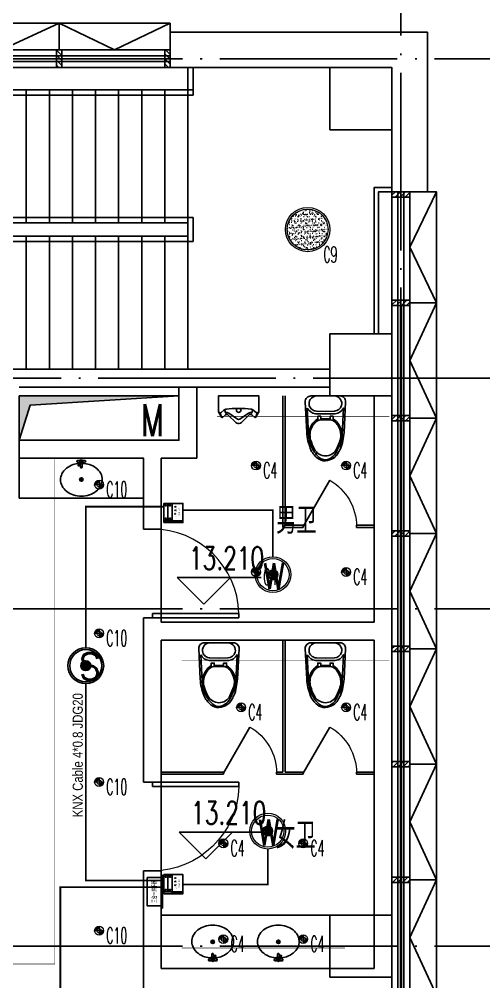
# Model space of a CAD drawing. Extents: x -621157 to 1764546, y -106808 to 741893.
# Drawn here: x 433124 to 438358, y 229600 to 240444 of the extents above; entities that cross this region are included whole.
import ezdxf
from ezdxf.enums import TextEntityAlignment as Align

# ---------------------------------------------------------------- set-up
doc = ezdxf.new("R2010")
doc.units = 0
doc.header["$LTSCALE"] = 1000
doc.header["$MEASUREMENT"] = 0
doc.linetypes.add('XREF-A-101-平面图_t3$0$__DASH', pattern=[0.35, 0.25, -0.1])
doc.linetypes.add('XREF-A-101-平面图_t3$0$DOTE', pattern=[2.42, 2, -0.2, 0.02, -0.2])
for name, color, linetype in [('0-底图', 7, 'Continuous'), ('abb-light', 7, 'Continuous'), ('KNX line', 3, 'Continuous'), ('L_ELEM', 40, 'Continuous'), ('push-button(abb)', 1, 'Continuous'), ('WIRE-照明', 4, 'Continuous'), ('XREF-A-101-平面图_t3$0$A-COLUMN', 8, 'Continuous'), ('XREF-A-101-平面图_t3$0$A-CURTWALL', 8, 'Continuous'), ('XREF-A-101-平面图_t3$0$A-DIM_ELEV', 8, 'Continuous'), ('XREF-A-101-平面图_t3$0$A-DOTE', 8, 'Continuous'), ('XREF-A-101-平面图_t3$0$A-PUB_HATCH', 8, 'Continuous'), ('XREF-A-101-平面图_t3$0$A-RAIL', 8, 'Continuous'), ('XREF-A-101-平面图_t3$0$A-ROOM-CH', 8, 'Continuous'), ('XREF-A-101-平面图_t3$0$A-WALL', 8, 'Continuous'), ('XREF-A-101-平面图_t3$0$A-WALL-FILL', 8, 'Continuous'), ('XREF-A-101-平面图_t3$0$A-WINDOW', 8, 'Continuous'), ('XREF-A-101-平面图_t3$0$A-开启符号', 8, 'Continuous'), ('XREF-A-101-平面图_t3$0$A-背衬铝板', 8, 'Continuous'), ('XREF-A-101-平面图_t3$0$DIM_SYMB', 8, 'Continuous'), ('XREF-A-101-平面图_t3$0$HANDRAIL', 8, 'Continuous'), ('XREF-A-101-平面图_t3$0$I-LVTRY', 8, 'Continuous'), ('XREF-A-101-平面图_t3$0$I-LVTRY-H', 8, 'Continuous'), ('XREF-A-101-平面图_t3$0$LVTRY', 8, 'Continuous'), ('XREF-A-101-平面图_t3$0$M-HOLE', 8, 'Continuous'), ('XREF-A-101-平面图_t3$0$PUB_TEXT', 8, 'Continuous'), ('XREF-A-101-平面图_t3$0$STAIR', 8, 'Continuous'), ('XREF-A-101-平面图_t3$0$WALL', 8, 'Continuous'), ('XREF-A-101-平面图_t3$0$wipess', 8, 'Continuous'), ('控制系统', 6, 'Continuous')]:
    doc.layers.add(name, color=color, linetype=linetype)
doc.layers.add('KNX微波占空', color=4, linetype='Continuous', lineweight=0)
doc.layers.add('LIGHT-INF', color=6, linetype='Continuous', lineweight=0)
doc.styles.add('_TEL_DIM', font='SIMPLEX', dxfattribs={"width": 0.8, "height": 3.5, "bigfont": 'HZTXT'})
doc.styles.add('arch_dim', font='arial.ttf', dxfattribs={"width": 0.8})
doc.styles.add('INF DIM', font='SIMPLEX.SHX', dxfattribs={"width": 0.7, "bigfont": 'hztxt.shx'})
doc.styles.add('SC-25', font='simfang.ttf', dxfattribs={"height": 90})
doc.styles.get("Standard").update_dxf_attribs({"font": 'romans.shx', "bigfont": 'HZDXC.SHX'})
doc.styles.add('XREF-A-101-平面图_t3$0$-HZDXCROMANS', font='ROMANS.shx', dxfattribs={"bigfont": 'HZDXC.shx'})
doc.styles.add('XREF-A-101-平面图_t3$0$_TCH_DIM', font='SIMPLEX', dxfattribs={"bigfont": 'GBCBIG'})
doc.styles.add('XREF-A-101-平面图_t3$0$A-101-0-A-106-0(平面图）最终版参照底图_t3$0$XZC', font='simsun.ttc', dxfattribs={"width": 0.8})
doc.styles.add('XREF-A-101-平面图_t3$0$A-STANDARD', font='SIMPLEX', dxfattribs={"bigfont": 'GBCBIG'})
doc.styles.add('XREF-A-101-平面图_t3$0$hzdxcROMANS', font='ROMANS', dxfattribs={"width": 0.8, "bigfont": 'HZDXC'})
doc.linetypes.add('LED', pattern='A,6,-3.5,["LED",Standard,S=2.54,R=0,X=-2.54,Y=-1.27],-4.8', length=14.3)

# ---------------------------------------------------------------- blocks, each defined once
blk = doc.blocks.new('XREF-A-101-平面图_t3$0$G$C869EB286')
at = {"layer": 'XREF-A-101-平面图_t3$0$A-WINDOW'}
h = blk.add_hatch(dxfattribs=at)
h.set_pattern_fill('ANSI31', color=256, scale=25)
h.set_pattern_definition([(45, (-143.957, -89940), (-28.0633, 28.0633), [])])
h.paths.add_polyline_path([(0, 60), (200, 60), (200, 0), (0, 0)])
blk.add_lwpolyline([(0, 60), (200, 60), (200, 0), (0, 0)], close=True, dxfattribs=at)
blk = doc.blocks.new('XREF-A-101-平面图_t3$0$柱网3F')
at = {"layer": 'XREF-A-101-平面图_t3$0$A-COLUMN'}
for points in [[(65700, -800), (66400, -800), (66400, -100), (65700, -100)], [(65700, -3800), (66400, -3800), (66400, -3100), (65700, -3100)], [(65700, -10350), (66400, -10350), (66400, -9650), (65700, -9650)]]:
    blk.add_lwpolyline(points, close=True, dxfattribs=at)
blk = doc.blocks.new('XREF-A-101-平面图_t3$0$G$C93B45DA9')
at = {"layer": 'XREF-A-101-平面图_t3$0$DIM_SYMB'}
for points in [[(-6430, -1100, 0, 0, 0), (-5560, -1100, 80, 0, 0), (-5260, -1100, 0, 0, 0)], [(-5650, -2750, 0, 0, 0), (-1250, -2750, 0, 0, 0), (-1250, -1100, 0, 0, 0), (-4700, -1100, 80, 0, 0), (-5000, -1100, 0, 0, 0)]]:
    blk.add_lwpolyline(points, format="xyseb", dxfattribs=at)
at = {"layer": 'XREF-A-101-平面图_t3$0$HANDRAIL'}
for p, q in [((-2340, -350), (-6360, -350)), ((-6360, -410), (-6360, -350)), ((-2340, -410), (-6360, -410)), ((-2340, -410), (-2340, -350))]:
    blk.add_line(p, q, dxfattribs=at)
for points in [[(-6360, -100), (-6300, -100), (-6300, -350), (-6360, -350)], [(-2400, -100), (-2340, -100), (-2340, -350), (-2400, -350)]]:
    blk.add_lwpolyline(points, close=True, dxfattribs=at)
at = {"layer": 'XREF-A-101-平面图_t3$0$STAIR'}
for p, q in [((-6300, -350), (-5621, -350)), ((-6300, -350), (-6300, -1850)), ((-6040, -350), (-6040, -1850)), ((-5780, -350), (-5780, -1850)), ((-5621, -350), (-5225, -1036)), ((-5505, -350), (-2400, -350)), ((-5505, -350), (-5125, -1009)), ((-5260, -350), (-5260, -775)), ((-5000, -350), (-5000, -1225)), ((-4740, -350), (-4740, -1675)), ((-4480, -350), (-4480, -1850)), ((-4220, -350), (-4220, -1850)), ((-3960, -350), (-3960, -1850)), ((-3700, -350), (-3700, -1850)), ((-3440, -350), (-3440, -1850)), ((-3180, -350), (-3180, -1850)), ((-2920, -350), (-2920, -1850)), ((-2660, -350), (-2660, -1850)), ((-2400, -350), (-2400, -1850)), ((-5520, -525), (-5520, -1850)), ((-5260, -975), (-5260, -1850)), ((-5225, -1036), (-5053, -989)), ((-5053, -989), (-5225, -1195)), ((-5225, -1195), (-5045, -1147)), ((-5145, -1174), (-4755, -1850)), ((-5045, -1147), (-4639, -1850)), ((-5000, -1425), (-5000, -1850)), ((-6360, -2060), (-6360, -1790)), ((-6360, -1790), (-2340, -1790)), ((-2340, -1790), (-2340, -2060)), ((-6300, -1850), (-6300, -2000)), ((-6300, -1850), (-4755, -1850)), ((-6300, -2000), (-6300, -1850)), ((-6300, -1850), (-2400, -1850)), ((-4639, -1850), (-2400, -1850)), ((-2400, -1850), (-2400, -2000)), ((-2340, -2060), (-6360, -2060)), ((-2400, -2000), (-6300, -2000)), ((-2400, -2000), (-5520, -2000)), ((-5520, -3500), (-5520, -2000)), ((-5260, -3500), (-5260, -2000)), ((-5000, -3500), (-5000, -2000)), ((-4740, -3500), (-4740, -2000)), ((-4480, -3500), (-4480, -2000)), ((-4220, -3500), (-4220, -2000)), ((-3960, -3500), (-3960, -2000)), ((-3700, -3500), (-3700, -2000)), ((-3440, -3500), (-3440, -2000)), ((-3180, -3500), (-3180, -2000)), ((-2920, -3500), (-2920, -2000)), ((-2660, -3500), (-2660, -2000)), ((-2400, -3500), (-2400, -2000)), ((-2400, -3500), (-5520, -3500))]:
    blk.add_line(p, q, dxfattribs=at)
blk.add_lwpolyline([(-6300, -350), (-6300, -100)], dxfattribs=at)
at = {"layer": 'XREF-A-101-平面图_t3$0$WALL'}
for p in [(-2600, -100), (-2400, -100)]:
    blk.add_line(p, (-2400, -100), dxfattribs=at)
at = {"layer": 'XREF-A-101-平面图_t3$0$PUB_TEXT', "style": 'XREF-A-101-平面图_t3$0$_TCH_DIM'}
blk.add_text('下', height=338, dxfattribs=at).set_placement((-5945, -2925))
blk = doc.blocks.new('XREF-A-101-平面图_t3$0$ROOM')
at = {"layer": 'XREF-A-101-平面图_t3$0$A-ROOM-CH', "style": 'XREF-A-101-平面图_t3$0$-HZDXCROMANS', "width": 0.6}
for tag, p in [('中文房间名称', (0, -1000)), ('英文房间名称', (0, -1500))]:
    blk.add_attdef(tag, text='', height=300, dxfattribs=at).set_placement(p, align=Align.CENTER)
blk = doc.blocks.new('XREF-A-101-平面图_t3$0$轴网(3)')
at = {"layer": 'XREF-A-101-平面图_t3$0$A-DOTE', "linetype": 'XREF-A-101-平面图_t3$0$DOTE'}
for p, q in [((66500, -3300), (66500, 43300)), ((-3300, 40000), (69800, 40000)), ((55830.8, 36400), (69800, 36400)), ((-3300, 33800), (69800, 33800)), ((-3300, 30000), (69800, 30000))]:
    blk.add_line(p, q, dxfattribs=at)
blk = doc.blocks.new('XREF-A-101-平面图_t3$0$$lvtry$00000194')
at = {"color": 0}
for p, q in [((-17, -27), (-17, -17)), ((17, -27), (17, -17))]:
    blk.add_line(p, q, dxfattribs=at)
blk.add_lwpolyline([(14, -39, -0.067374), (92, -53, -0.088152), (166, -93, -0.105269), (218, -155, -0.121685), (235, -224, -0.121685), (218, -292, -0.105269), (166, -355, -0.088152), (92, -394, -0.078966), (0, -409, -0.078966), (-92, -394, -0.088152), (-166, -355, -0.105269), (-218, -292, -0.121685), (-235, -224, -0.121685), (-218, -155, -0.105269), (-166, -93, -0.088152), (-92, -53, -0.059935), (-23, -40, -0.059935)], format="xyb", dxfattribs=at)
for centre, radius in [((0, -27), 16.7), ((0, -221), 20), ((0, -221), 15)]:
    blk.add_circle(centre, radius, dxfattribs=at)
for centre, radius, start, end in [((0, -17), 16.7, 0, 180), ((-40, -17), 10.1, 106.6096, 258.1648), ((-64, 250), 259, 274.7069, 282.3732), ((-75, -197), 173, 71.36, 79.1873), ((-29, -63), 6.77, 155.344, 308.3224), ((-171, 35), 166, 324.8411, 338.1337), ((-171, 35), 170, 324.8411, 331.3523), ((-29, -63), 3.37, 155.344, 308.3224), ((100, -178), 170, 132.3141, 138.8253), ((100, -178), 166, 125.5327, 138.8253), ((-12, -42), 10.6, 201.8924, 261.774), ((-381, -99), 372, 2.3982, 6.7627), ((0, -80), 9.9, 201.7837, 338.2163), ((64, 250), 259, 257.6268, 265.2931), ((381, -99), 372, 170.1008, 177.6018), ((75, -197), 173, 100.8127, 110.4191), ((40, -17), 10.1, 281.8352, 73.3904)]:
    blk.add_arc(centre, radius, start, end, dxfattribs=at)
for p in [(0, -27), (0, -221)]:
    blk.add_point(p, dxfattribs=at)
blk = doc.blocks.new('XREF-A-101-平面图_t3$0$马桶A')
blk.add_wipeout([(227, 298), (227, 304), (226, 310), (225, 316), (223, 322), (221, 328), (219, 333), (215, 338), (212, 343), (207, 347), (203, 351), (198, 355), (193, 358), (187, 361), (181, 363), (175, 364), (169, 365), (163, 365), (-163, 365), (-169, 365), (-175, 364), (-181, 363), (-187, 361), (-193, 358), (-198, 355), (-203, 351), (-207, 347), (-212, 343), (-215, 338), (-219, 333), (-221, 328), (-224, 322), (-225, 316), (-226, 310), (-227, 304), (-227, 298), (-211, -47), (-208, -78), (-203, -108), (-197, -139), (-170, -228), (-164, -243), (-156, -259), (-148, -273), (-137, -287), (-115, -312), (-90, -335), (-82, -342), (-73, -348), (-63, -353), (-53, -357), (-43, -361), (-32, -363), (-22, -365), (-11, -365), (0, -365), (16, -363), (31, -360), (47, -356), (62, -350), (76, -343), (90, -335), (102, -327), (114, -317), (124, -306), (133, -294), (141, -281), (169, -230), (179, -209), (187, -186), (193, -163), (196, -140), (211, -47)]).dxf.layer = 'XREF-A-101-平面图_t3$0$wipess'
at = {"color": 35, "linetype": 'ByBlock'}
blk.add_line((53, 109), (-53, 109), dxfattribs=at)
at = {"color": 0, "linetype": 'Continuous'}
blk.add_lwpolyline([(227, 298, 0.431726), (163, 365), (-163, 365, 0.431435), (-227, 298), (-211, -47, 0.05293), (-197, -139, 0.015625), (-170, -228, 0.092508), (-137, -287, 0.041886), (-90, -335, 0.199313), (0, -365, 0.124065), (90, -335, 0.122705), (141, -281, 0.00916), (169, -230, 0.093585), (196, -140, -0.024039), (211, -47)], format="xyb", close=True, dxfattribs=at)
at = {"color": 35}
for points in [[(-101, 194), (0, 190), (101, 194, 0.31346), (183, 257, 0.214355), (170, 326, 0.233297), (103, 365), (-107, 365, 0.214741), (-170, 326, 0.214469), (-182, 253, 0.149897), (-150, 211, 0.149897), (-101, 194)], [(-204, 229), (-189, -72, 0.039846), (-181, -133, 0.096207), (-126, -263, 0.060028), (-69, -329, 0.204422), (0, -353, 0.133941), (69, -329, 0.129163), (125, -263, -0.000598), (157, -200, 0.056687), (181, -133, 0.051135), (189, -72), (204, 229, -0.272391), (111, 165), (-111, 165, -0.270676), (-204, 229)], [(107, 73, 0.09365), (83, 89, 0.098915), (54, 95), (-55, 95, 0.096282), (-83, 89, 0.096282), (-108, 73, 0.05557), (-140, 34, 0.05557), (-163, -11, 0.092989), (-174, -76, 0.063501), (-167, -129, 0.057856), (-124, -235, 0.268831), (0, -311, 0.294074), (124, -235, 0.034416), (167, -129, 0.087024), (174, -76, 0.134611), (140, 34, 0.061058), (107, 73)]]:
    blk.add_lwpolyline(points, format="xyb", close=True, dxfattribs=at)
at = {"color": 35, "linetype": 'ByBlock'}
for points in [[(-53, 95), (-53, 136), (-87, 136), (-87, 88)], [(53, 95), (53, 136), (86, 136), (86, 88)]]:
    blk.add_lwpolyline(points, dxfattribs=at)
for centre, start, end in [((52, -92), 124.5259, 171.7782), ((-52, -92), 8.2064, 55.4741)]:
    blk.add_arc(centre, 244, start, end, dxfattribs=at)
blk = doc.blocks.new('XREF-A-101-平面图_t3$0$A-VEGA-2-LAY-1-01（B栋办公楼）$0$$TCHSYS$APDOOR2D')
blk.add_line((0.5, 0), (0, 0.866))
at = {"lineweight": 13}
blk.add_arc((0.5, 0), 1, 120, 180, dxfattribs=at)
blk = doc.blocks.new('XREF-A-101-平面图_t3$0$A-101-0-A-106-0(平面图）最终版参照底图_t3$0$A$C852bf139')
at = {"ltscale": 100}
for points in [[(-25, 157), (-345, 157), (-345, 0), (-25, 0)], [(-370, 0), (-370, -13), (0, -13), (0, 0)]]:
    blk.add_lwpolyline(points, close=True, dxfattribs=at)
at = {"style": 'XREF-A-101-平面图_t3$0$A-101-0-A-106-0(平面图）最终版参照底图_t3$0$XZC', "width": 0.6}
blk.add_text('三合一烘手器', height=50, dxfattribs=at).set_placement((-185, 79), align=Align.MIDDLE_CENTER)
blk = doc.blocks.new('XREF-A-101-平面图_t3$0$URN--02')
blk.add_wipeout([(-457, 0), (0, 0), (0, -178), (-36, -240), (-36, -240), (-36, -241), (-37, -241), (-37, -241), (-37, -241), (-37, -241), (-38, -242), (-38, -242), (-39, -242), (-40, -243), (-41, -243), (-41, -243), (-42, -243), (-43, -243), (-44, -242), (-45, -242), (-45, -242), (-46, -241), (-47, -240), (-48, -239), (-52, -236), (-58, -231), (-64, -226), (-70, -221), (-76, -217), (-79, -214), (-83, -211), (-88, -209), (-84, -211), (-90, -209), (-95, -208), (-100, -208), (-104, -210), (-108, -211), (-112, -214), (-116, -219), (-120, -223), (-181, -285), (-198, -303), (-203, -306), (-211, -309), (-218, -311), (-222, -311), (-235, -311), (-244, -310), (-250, -308), (-257, -304), (-262, -300), (-271, -290), (-282, -279), (-294, -267), (-304, -257), (-314, -246), (-330, -230), (-339, -221), (-345, -215), (-352, -210), (-356, -209), (-361, -208), (-368, -209), (-378, -214), (-395, -228), (-412, -241), (-413, -242), (-415, -243), (-417, -243), (-420, -242), (-421, -240), (-457, -178)]).dxf.layer = 'XREF-A-101-平面图_t3$0$wipess'
at = {"color": 0, "linetype": 'Continuous'}
blk.add_lwpolyline([(-222, -311, 0.202919), (-195, -300), (-113, -216, -0.389432), (-79, -214), (-45, -241, 0.462615), (-36, -240), (0, -178), (0, 0), (-457, 0), (-457, -178), (-421, -240, 0.462594), (-412, -241), (-378, -214, -0.372868), (-345, -215), (-262, -300, 0.202811), (-235, -311)], format="xyb", close=True, dxfattribs=at)
at = {"color": 35}
for points in [[(-457, -178), (-439, -192, 0.359145), (-431, -192)], [(-85, -149, 0.063072), (-372, -149)], [(-237, -140, 5.328794), (-220, -140)], [(-67, -157, 0.147155), (-87, -149)], [(0, -178), (-18, -192, -0.359152), (-26, -192), (-67, -157)]]:
    blk.add_lwpolyline(points, format="xyb", dxfattribs=at)
at = {"color": 39}
for points in [[(-435, -194), (-422, -238)], [(-376, -188), (-383, -165)], [(-341, -193), (-243, -262)], [(-116, -193), (-214, -262)], [(-81, -188), (-74, -165)], [(-22, -194), (-35, -238)]]:
    blk.add_lwpolyline(points, dxfattribs=at)
at = {"color": 35}
blk.add_lwpolyline([(-390, -157), (-431, -192)], dxfattribs=at)
at = {"color": 39}
for points in [[(-370, -149, 0.147155), (-390, -157)], [(-372, -149, 0.460813), (-383, -165)], [(-341, -193, 0.216515), (-377, -186)], [(-376, -188, 0.333711), (-364, -197)], [(-80, -186, 0.216515), (-116, -193)], [(-93, -197, 0.33371), (-81, -188)], [(-74, -165, 0.460816), (-85, -149)], [(-243, -262, 0.319648), (-214, -262)]]:
    blk.add_lwpolyline(points, format="xyb", dxfattribs=at)
blk = doc.blocks.new('XREF-A-101-平面图_t3$0$G$C5C507F0A')
at = {"layer": 'XREF-A-101-平面图_t3$0$LVTRY'}
for p, q in [((65070, -3700), (65070, -5182)), ((65095, -3700), (65095, -5157)), ((65070, -5182), (65300, -5182)), ((65095, -5157), (65300, -5157)), ((65900, -5157), (66100, -5157)), ((65900, -5182), (66100, -5182)), ((65070, -6450), (65070, -7938)), ((65095, -6450), (65095, -7938)), ((63700, -7938), (64400, -7938)), ((63700, -7963), (64400, -7963)), ((65000, -7938), (65070, -7938)), ((65000, -7963), (65100, -7963)), ((65095, -7938), (65300, -7938)), ((65100, -7963), (65300, -7963)), ((65900, -7938), (66100, -7938)), ((65900, -7963), (66100, -7963))]:
    blk.add_line(p, q, dxfattribs=at)
for points in [[(62100, -4400), (63500, -4400), (63500, -4850), (62100, -4850)], [(65600, -10150), (63700, -10150), (63700, -9550), (65600, -9550)]]:
    blk.add_lwpolyline(points, close=True, dxfattribs=at)
for points in [[(65300, -5157), (65300, -5182)], [(65900, -5157), (65900, -5182)], [(64400, -7938), (64400, -7963)], [(65000, -7938), (65000, -7963)], [(65300, -7938), (65300, -7963)], [(65900, -7938), (65900, -7963)]]:
    blk.add_lwpolyline(points, dxfattribs=at)
at = {"layer": 'XREF-A-101-平面图_t3$0$I-LVTRY', "rotation": 89.99999999999999}
blk.add_blockref('XREF-A-101-平面图_t3$0$A-101-0-A-106-0(平面图）最终版参照底图_t3$0$A$C852bf139', (63700, -9100), dxfattribs=at)
at = {"layer": 'XREF-A-101-平面图_t3$0$I-LVTRY-H'}
blk.add_blockref('XREF-A-101-平面图_t3$0$URN--02', (64801, -3700), dxfattribs=at)
at = {"layer": 'XREF-A-101-平面图_t3$0$LVTRY'}
for p in [(65550, -4065), (64350, -6845), (65550, -6845)]:
    blk.add_blockref('XREF-A-101-平面图_t3$0$马桶A', p, dxfattribs=at)
for p, rotation in [((62799, -4420), 0.3060095053980139), ((64281, -10071), 180.3060095053978), ((65021, -10071), 180.3060095053978)]:
    blk.add_blockref('XREF-A-101-平面图_t3$0$$lvtry$00000194', p, dxfattribs=dict(at, rotation=rotation))
at = {"layer": 'XREF-A-101-平面图_t3$0$LVTRY', "xscale": -600, "yscale": 600, "zscale": 25}
for p in [(65600, -5170), (64700, -7950), (65600, -7950)]:
    blk.add_blockref('XREF-A-101-平面图_t3$0$A-VEGA-2-LAY-1-01（B栋办公楼）$0$$TCHSYS$APDOOR2D', p, dxfattribs=at)
blk = doc.blocks.new('XREF-A-101-平面图_t3$0$DOOR2DLIB$SYSLIB$00000107')
at = {"color": 0}
for p, q in [((0.45, 0.975), (0.5, 0.975)), ((0.45, 0), (0.45, 0.975)), ((0.5, 0), (0.5, 0.975)), ((0.5, 0), (0.45, 0))]:
    blk.add_line(p, q, dxfattribs=at)
at = {"color": 0, "lineweight": 13}
blk.add_arc((0.475, 0), 0.975, 91.4693, 180, dxfattribs=at)
blk = doc.blocks.new('XREF-A-101-平面图_t3')
at = {"layer": 'XREF-A-101-平面图_t3$0$A-CURTWALL'}
for p, q in [((263900, 240100), (248400, 240100)), ((263900, 240033), (248400, 240033)), ((263900, 239967), (248400, 239967)), ((263900, 239900), (248400, 239900)), ((266400, 228200), (266400, 238500)), ((266467, 228200), (266467, 238500)), ((266533, 228200), (266533, 238500)), ((266600, 228200), (266600, 238500))]:
    blk.add_line(p, q, dxfattribs=at)
at = {"layer": 'XREF-A-101-平面图_t3$0$A-RAIL'}
for points in [[(266400, 238550), (266200, 238550), (266200, 236900)], [(266400, 238500), (266250, 238500), (266250, 236900)]]:
    blk.add_lwpolyline(points, dxfattribs=at)
at = {"layer": 'XREF-A-101-平面图_t3$0$A-WALL'}
for p, q in [((266400, 236200), (266400, 233550)), ((266400, 233550), (266400, 229650)), ((266400, 229650), (266400, 227650))]:
    blk.add_line(p, q, dxfattribs=at)
at = {"layer": 'XREF-A-101-平面图_t3$0$A-WALL-FILL', "color": 171}
for p, q in [((263900, 240300), (266800, 240300)), ((263900, 240300), (263900, 239900)), ((266800, 238500), (266800, 240300)), ((263900, 239900), (266400, 239900)), ((266400, 238500), (266400, 239900)), ((266400, 238500), (266800, 238500))]:
    blk.add_line(p, q, dxfattribs=at)
at = {"layer": 'XREF-A-101-平面图_t3$0$A-开启符号', "linetype": 'Continuous'}
for points in [[(262650, 240400), (262650, 240100), (261350, 240100), (261350, 240400)], [(263900, 240400), (263900, 240100), (262650, 240100), (262650, 240400)], [(266900, 237250), (266600, 237250), (266600, 238500), (266900, 238500)], [(266900, 235950), (266600, 235950), (266600, 237250), (266900, 237250)], [(266900, 234650), (266600, 234650), (266600, 235950), (266900, 235950)], [(266900, 233350), (266600, 233350), (266600, 234650), (266900, 234650)], [(266900, 232050), (266600, 232050), (266600, 233350), (266900, 233350)], [(266900, 230750), (266600, 230750), (266600, 232050), (266900, 232050)], [(266900, 229450), (266600, 229450), (266600, 230750), (266900, 230750)]]:
    blk.add_lwpolyline(points, close=True, dxfattribs=at)
for points in [[(262650, 240400), (262000, 240100), (261350, 240400)], [(263900, 240400), (263275, 240100), (262650, 240400)], [(266900, 237250), (266600, 237875), (266900, 238500)], [(266900, 235950), (266600, 236600), (266900, 237250)], [(266900, 234650), (266600, 235300), (266900, 235950)], [(266900, 233350), (266600, 234000), (266900, 234650)], [(266900, 232050), (266600, 232700), (266900, 233350)], [(266900, 230750), (266600, 231400), (266900, 232050)], [(266900, 229450), (266600, 230100), (266900, 230750)]]:
    blk.add_lwpolyline(points, dxfattribs=at)
at = {"layer": 'XREF-A-101-平面图_t3$0$A-背衬铝板', "color": 6, "linetype": 'XREF-A-101-平面图_t3$0$__DASH', "ltscale": 0.5, "const_width": 30}
blk.add_lwpolyline([(266500, 228260), (266500, 237220)], dxfattribs=at)
blk.add_blockref('XREF-A-101-平面图_t3$0$G$C93B45DA9', (266500, 240000))
at = {"layer": 'XREF-A-101-平面图_t3$0$A-COLUMN'}
blk.add_blockref('XREF-A-101-平面图_t3$0$柱网3F', (200000, 240000), dxfattribs=at)
at = {"layer": 'XREF-A-101-平面图_t3$0$A-DOTE'}
blk.add_blockref('XREF-A-101-平面图_t3$0$轴网(3)', (200000, 200000), dxfattribs=at)
at = {"layer": 'XREF-A-101-平面图_t3$0$A-ROOM-CH'}
ref = blk.add_blockref('XREF-A-101-平面图_t3$0$ROOM', (265323, 235647), dxfattribs=at)
ref.add_attrib('中文房间名称', '男卫', dxfattribs={"height": 300, "style": 'XREF-A-101-平面图_t3$0$-HZDXCROMANS', "width": 0.8}).set_placement((265323, 234647), align=Align.CENTER)
ref = blk.add_blockref('XREF-A-101-平面图_t3$0$ROOM', (265313, 232098), dxfattribs=at)
ref.add_attrib('中文房间名称', '女卫', dxfattribs={"height": 300, "style": 'XREF-A-101-平面图_t3$0$-HZDXCROMANS', "width": 0.8}).set_placement((265313, 231098), align=Align.CENTER)
at = {"layer": 'XREF-A-101-平面图_t3$0$A-WINDOW'}
for p, rotation in [((262620, 240100), 270), ((263840, 240100), 270), ((266600, 238500), 180), ((266600, 237280), 180), ((266600, 235980), 180), ((266600, 234680), 180), ((266600, 233380), 180), ((266600, 232080), 180), ((266600, 230780), 180)]:
    blk.add_blockref('XREF-A-101-平面图_t3$0$G$C869EB286', p, dxfattribs=dict(at, rotation=rotation))
blk.add_blockref('XREF-A-101-平面图_t3$0$G$C5C507F0A', (200100, 239900))
at = {"layer": 'XREF-A-101-平面图_t3$0$A-PUB_HATCH'}
h = blk.add_hatch(color=256, dxfattribs=at)
h.dxf.hatch_style = 1
h.paths.add_polyline_path([(264000, 236200), (262200, 236200), (262200, 235700), (262322, 236096)])
at = {"layer": 'XREF-A-101-平面图_t3$0$A-DIM_ELEV'}
for p, q in [((264279, 233854), (263979, 234154)), ((263979, 234154), (264925, 234154)), ((264279, 233854), (264579, 234154)), ((264303, 230985), (264003, 231285)), ((264003, 231285), (264948, 231285)), ((264303, 230985), (264603, 231285))]:
    blk.add_line(p, q, dxfattribs=at)
at = {"layer": 'XREF-A-101-平面图_t3$0$A-WALL'}
for p, q in [((264000, 236300), (264000, 235700)), ((264200, 236300), (264000, 236300)), ((264200, 236300), (264200, 235500)), ((266200, 236200), (266200, 233650)), ((266400, 236200), (266200, 236200)), ((262200, 235700), (263700, 235700)), ((262200, 235700), (262200, 235500)), ((263700, 235700), (264000, 235700)), ((262200, 235500), (263600, 235500)), ((263600, 235500), (263600, 234700)), ((263800, 235500), (263800, 234700)), ((263800, 235500), (264200, 235500)), ((263600, 233700), (263600, 233550)), ((263800, 233700), (263800, 233650)), ((263800, 233650), (266200, 233650)), ((263600, 233550), (263600, 231850)), ((263800, 233450), (263800, 231850)), ((263800, 233450), (266200, 233450)), ((266200, 233450), (266200, 229750)), ((263600, 230850), (263600, 229650)), ((263800, 230850), (263800, 229750)), ((263800, 229750), (266200, 229750)), ((263600, 229650), (263600, 228950))]:
    blk.add_line(p, q, dxfattribs=at)
for points in [[(263800, 234700), (263600, 234700)], [(263800, 233700), (263600, 233700)], [(263800, 231850), (263600, 231850)], [(263800, 230850), (263600, 230850)]]:
    blk.add_lwpolyline(points, dxfattribs=at)
at = {"layer": 'XREF-A-101-平面图_t3$0$A-WALL-FILL', "color": 171}
for p, q in [((262100, 236500), (265700, 236500)), ((265700, 236500), (265700, 236300)), ((262200, 236300), (265700, 236300))]:
    blk.add_line(p, q, dxfattribs=at)
at = {"layer": 'XREF-A-101-平面图_t3$0$A-WINDOW'}
for p, q in [((263800, 234700), (263800, 233700)), ((263800, 231850), (263800, 230850))]:
    blk.add_line(p, q, dxfattribs=at)
at = {"layer": 'XREF-A-101-平面图_t3$0$M-HOLE'}
blk.add_lwpolyline([(262200, 235700), (264000, 235700), (264000, 236200), (262200, 236200)], close=True, dxfattribs=at)
blk.add_lwpolyline([(264000, 236200), (262200, 236200), (262200, 235700), (262322, 236096), (264000, 236200)], dxfattribs=at)
at = {"layer": 'XREF-A-101-平面图_t3$0$A-WINDOW', "yscale": 1000, "rotation": 270.0000000000008}
for p, xscale, zscale in [((263700, 234200), 1000, 1000), ((263700, 231350), -1000, -1000)]:
    blk.add_blockref('XREF-A-101-平面图_t3$0$DOOR2DLIB$SYSLIB$00000107', p, dxfattribs=dict(at, xscale=xscale, zscale=zscale))
at = {"layer": 'XREF-A-101-平面图_t3$0$A-DIM_ELEV', "color": 7, "style": 'XREF-A-101-平面图_t3$0$A-STANDARD', "width": 0.705882}
for p in [(264112, 234244), (264136, 231375)]:
    blk.add_text('13.210', height=255, dxfattribs=at).set_placement(p)
at = {"layer": 'XREF-A-101-平面图_t3$0$M-HOLE', "style": 'XREF-A-101-平面图_t3$0$hzdxcROMANS', "width": 0.7}
blk.add_text('M', height=360, dxfattribs=at).set_placement((263571, 235746))
blk = doc.blocks.new('A$C8c40f85b')
h = blk.add_hatch()
h.set_pattern_fill('AR-SAND', color=251)
h.set_pattern_definition([(37.5, (-207815.466, -137699.18), (-1.600031, 48.941324), [0, -38.608, 0, -43.18, 0, -41.275]), (7.5, (-207815.466, -137699.18), (44.952328, 71.68251), [0, -20.828, 0, -34.798, 0, -13.335]), (327.5, (-207846.71, -137699.18), (79.099237, 0.1437185), [0, -12.7, 0, -45.72, 0, -59.69]), (317.5, (-207846.71, -137699.18), (76.355645, 22.292932), [0, -6.35, 0, -29.972, 0, -34.29])])
edge = h.paths.add_edge_path()
edge.add_arc((0, 0), 230, 0, 360)
blk.add_circle((0, 0), 250)
at = {"color": 251}
blk.add_circle((0, 0), 230, dxfattribs=at)
at = {"style": 'INF DIM', "width": 0.5}
blk.add_text('C9', height=180, dxfattribs=at).set_placement((177, -371))
blk = doc.blocks.new('A$C6b6344d6')
h = blk.add_hatch(color=8)
h.dxf.hatch_style = 1
h.paths.add_polyline_path([(-50, 0), (-24, 0, -0.414214), (0, 24), (0, 50, 0.414214)])
h.paths.add_polyline_path([(0, -24), (0, -50, 0.414214), (50, 0), (24, 0, -0.414214)])
at = {"color": 8}
for points in [[(50, 0), (-50, 0)], [(0, 50), (0, -50)]]:
    blk.add_lwpolyline(points, dxfattribs=at)
blk.add_circle((0, 0), 50)
blk.add_circle((0, 0), 24.5, dxfattribs=at)
at = {"style": 'INF DIM', "width": 0.5}
blk.add_text('C4', height=180, dxfattribs=at).set_placement((81, -144))
blk = doc.blocks.new('*U24686')
h = blk.add_hatch(color=8)
h.dxf.hatch_style = 1
h.paths.add_polyline_path([(-50, 0), (-24, 0, -0.414214), (0, 24), (0, 50, 0.414214)])
h.paths.add_polyline_path([(0, -24), (0, -50, 0.414214), (50, 0), (24, 0, -0.414214)])
at = {"color": 8}
for points in [[(50, 0), (-50, 0)], [(0, 50), (0, -50)]]:
    blk.add_lwpolyline(points, dxfattribs=at)
blk.add_circle((0, 0), 50)
blk.add_circle((0, 0), 24.5, dxfattribs=at)
at = {"style": 'INF DIM', "width": 0.5}
blk.add_text('C10', height=180, dxfattribs=at).set_placement((81, -144))
blk = doc.blocks.new('G$CB0A4FAF5')
at = {"layer": 'LIGHT-INF', "color": 6, "linetype": 'LED', "ltscale": 0.05, "const_width": 5}
for points in [[(64430, -4030), (66370, -4030)], [(5600, -10200), (9150, -10200), (9150, -10550), (57750, -10550), (57750, -10200), (62600, -10200), (62600, -4500)], [(64030, -6780), (66370, -6780)], [(64030, -10020), (65870, -10020)]]:
    blk.add_lwpolyline(points, dxfattribs=at)
at = {"layer": 'LIGHT-INF', "color": 6}
for name, p in [('A$C8c40f85b', (65450, -1925)), ('A$C6b6344d6', (64868, -4584)), ('A$C6b6344d6', (65883, -4584)), ('*U24686', (63100, -4800)), ('A$C6b6344d6', (64868, -5784)), ('A$C6b6344d6', (65883, -5784)), ('*U24686', (63100, -6475)), ('A$C6b6344d6', (64700, -7309)), ('A$C6b6344d6', (65883, -7309)), ('*U24686', (63100, -8150)), ('A$C6b6344d6', (64500, -8841)), ('A$C6b6344d6', (65400, -8841)), ('*U24686', (63100, -9825)), ('A$C6b6344d6', (64500, -9920)), ('A$C6b6344d6', (65400, -9920))]:
    blk.add_blockref(name, p, dxfattribs=at)
blk = doc.blocks.new('804')
at = {"layer": '控制系统'}
for p, q in [((27.2, 0), (-27.2, 0)), ((25.1, 10.4), (-25.1, -10.4)), ((-25.1, 10.4), (25.1, -10.4)), ((-19.2, 19.2), (19.2, -19.2)), ((19.2, 19.2), (-19.2, -19.2)), ((-10.4, 25.1), (10.4, -25.1)), ((10.4, 25.1), (-10.4, -25.1)), ((0, 27.2), (0, -27.2))]:
    blk.add_line(p, q, dxfattribs=at)
for radius in [112.4, 100.9, 31, 27.2]:
    blk.add_circle((0, 0), radius, dxfattribs=at)
at = {"color": 7, "style": '_TEL_DIM', "width": 0.8}
blk.add_text('s', height=250, dxfattribs=at).set_placement((-46.3, -88.8))
blk = doc.blocks.new('KNX微波占空')
at = {"layer": 'KNX微波占空'}
for p, q in [((11042.8, 35208), (10993.9, 35208)), ((11040.9, 35217.3), (10995.8, 35198.6)), ((10995.8, 35217.3), (11040.9, 35198.6)), ((11001.1, 35225.3), (11035.6, 35190.7)), ((11035.6, 35225.3), (11001.1, 35190.7)), ((11009, 35230.6), (11027.7, 35185.4)), ((11027.7, 35230.6), (11009, 35185.4)), ((11018.4, 35232.4), (11018.4, 35183.6))]:
    blk.add_line(p, q, dxfattribs=at)
for radius in [100.8, 90.6, 27.8, 24.4]:
    blk.add_circle((11018.4, 35208), radius, dxfattribs=at)
at = {"layer": 'KNX微波占空', "style": '_TEL_DIM', "width": 0.8}
blk.add_text('W', height=145.9, dxfattribs=at).set_placement((10963.4, 35126.9))
blk = doc.blocks.new('A$C5C940A98')
at = {"layer": 'abb-light'}
h = blk.add_hatch(dxfattribs=at)
h.set_pattern_fill('AR-SAND', color=0, style=0)
h.set_pattern_definition([(37.5, (-341033.5876, -432534.711), (-0.062993358, 1.926823769), [0, -1.52, 0, -1.7, 0, -1.625]), (7.5, (-341033.5876, -432534.711), (1.769776705, 2.822146065), [0, -0.82, 0, -1.37, 0, -0.525]), (327.5, (-341034.8176, -432534.711), (3.114141862, 0.0056590535), [0, -0.5, 0, -1.8, 0, -2.35]), (317.5, (-341034.8176, -432534.711), (3.006126605, 0.877675565), [0, -0.25, 0, -1.18, 0, -1.35])])
h.paths.add_polyline_path([(0.4, 2), (0.4, 2.4), (0.8, 2.4), (0.8, 2), (1.2, 2), (1.2, 1), (1, 1), (1, 0), (0.7, 0), (0.7, 1), (0.5, 1), (0.5, 0), (0.2, 0), (0.2, 1), (0, 1), (0, 2)])
at = {"layer": 'abb-light', "color": 0}
for p, q in [((0.4, 2), (0, 2)), ((0, 2), (0, 1)), ((0, 1), (0.2, 1)), ((0.2, 1), (0.2, 0)), ((0.2, 0), (0.5, 0)), ((0.4, 2), (0.4, 2.4)), ((0.4, 2.4), (0.8, 2.4)), ((0.5, 1), (0.5, 0)), ((0.5, 1), (0.7, 1)), ((0.7, 1), (0.7, 0)), ((0.7, 0), (1, 0)), ((0.8, 2.4), (0.8, 2)), ((0.8, 2), (1.2, 2)), ((1.2, 1), (1, 1)), ((1, 1), (1, 0)), ((1.2, 2), (1.2, 1))]:
    blk.add_line(p, q, dxfattribs=at)
blk = doc.blocks.new('17')
at = {"layer": 'push-button(abb)'}
h = blk.add_hatch(dxfattribs=at)
h.set_pattern_fill('AR-SAND', color=0, scale=0.156714, style=0)
h.set_pattern_definition([(37.5, (-5343464.5088, -6777426.59262), (-0.009871945873, 0.3019604054384), [0, -0.238205394623, 0, -0.2664139281965, 0, -0.254660372541]), (7.5, (-5343464.5088, -6777426.59262), (0.277348920048, 0.442270011284), [0, -0.128505541836, 0, -0.214698283311, 0, -0.08227488959]), (327.5, (-5343464.70156, -6777426.59262), (0.488029862559, 0.000886853343), [0, -0.078357037705, 0, -0.2820853357375, 0, -0.368278077213]), (317.5, (-5343464.70156, -6777426.59262), (0.4711023514, 0.137544114668), [0, -0.0391785188524, 0, -0.1849226089835, 0, -0.211564001803])])
edge = h.paths.add_edge_path()
edge.add_line((952, 1036), (952, 1043))
edge = h.paths.add_edge_path()
edge.add_line((952, 1043), (958, 1043))
edge = h.paths.add_edge_path()
edge.add_line((958, 1043), (958, 1036))
edge = h.paths.add_edge_path()
edge.add_line((958, 1036), (964, 1036))
edge = h.paths.add_edge_path()
edge.add_line((964, 1036), (964, 1021))
edge = h.paths.add_edge_path()
edge.add_line((964, 1021), (961, 1021))
edge = h.paths.add_edge_path()
edge.add_line((961, 1021), (961, 1005))
edge = h.paths.add_edge_path()
edge.add_line((952, 1036), (946, 1036))
edge = h.paths.add_edge_path()
edge.add_line((946, 1036), (946, 1021))
edge = h.paths.add_edge_path()
edge.add_line((946, 1021), (949, 1021))
edge = h.paths.add_edge_path()
edge.add_line((949, 1021), (949, 1005))
edge = h.paths.add_edge_path()
edge.add_line((949, 1005), (953, 1005))
edge = h.paths.add_edge_path()
edge.add_line((957, 1005), (961, 1005))
edge = h.paths.add_edge_path()
edge.add_line((953, 1021), (953, 1005))
edge = h.paths.add_edge_path()
edge.add_line((957, 1021), (957, 1005))
edge = h.paths.add_edge_path()
edge.add_line((953, 1021), (957, 1021))
at = {"color": 0}
for p, q in [((1625, 1603), (1659, 1639)), ((1628, 1378), (1662, 1342)), ((1659, 1639), (1693, 1603)), ((1662, 1342), (1696, 1378))]:
    blk.add_line(p, q, dxfattribs=at)
blk.add_line((1581, 0), (1750, 0))
for points in [[(0, 0), (0, 1730), (1750, 1730), (1750, 0)], [(1581, 0), (1581, 1730), (1750, 1730), (1750, 0)], [(1693, 1603), (1625, 1603)], [(1628, 1378), (1696, 1378)]]:
    blk.add_lwpolyline(points, dxfattribs=at)
for points in [[(1581, 1730), (1750, 1730), (1750, 1482), (1581, 1482)], [(1581, 1482), (1750, 1482), (1750, 1237), (1581, 1237)], [(1581, 1237), (1750, 1237), (1750, 988), (1581, 988)], [(1581, 988), (1750, 988), (1750, 748), (1581, 748)], [(1631, 887), (1697, 887), (1697, 880), (1631, 880)], [(0, 748), (1581, 748), (1581, 366), (0, 366)], [(0, 366), (1581, 366), (1581, 0), (0, 0)], [(1631, 868), (1697, 868), (1697, 861), (1631, 861)], [(1631, 846), (1697, 846), (1697, 839), (1631, 839)]]:
    blk.add_lwpolyline(points, close=True, dxfattribs=at)
for centre in [(169, 557), (169, 175), (1412, 557), (1412, 175)]:
    blk.add_circle(centre, 68, dxfattribs=at)
for centre, radius, start, end in [((283, 1022), 39.8, 25.42439, 115.78757), ((302, 1075), 40, 205.55465, 295.39802), ((345, 1010), 39.6, 131.50296, 226.45611), ((292, 1011), 39.8, 311.77933, 46.03585), ((358, 1033), 39.8, 81.07263, 170.70804), ((325, 1079), 39.8, 261.07263, 350.71152), ((1626, 1111), 39.8, 25.42439, 115.78757), ((1645, 1164), 40, 205.55465, 295.39802), ((1688, 1098), 39.6, 131.50296, 226.45611), ((1634, 1099), 39.8, 311.77933, 46.03585), ((1668, 1167), 39.8, 261.07263, 350.71152), ((1701, 1122), 39.8, 81.07263, 170.70804)]:
    blk.add_arc(centre, radius, start, end, dxfattribs=at)
at = {"layer": 'push-button(abb)', "color": 0}
for p, q in [((610, 998), (653, 998)), ((954, 1062), (917, 1025)), ((917, 1025), (930, 1025)), ((917, 1025), (930, 1025)), ((930, 1025), (930, 999)), ((930, 999), (978, 999)), ((954, 1062), (958, 1058)), ((958, 1058), (958, 1062)), ((958, 1062), (969, 1062)), ((969, 1062), (969, 1047)), ((969, 1047), (991, 1025)), ((978, 1025), (991, 1025)), ((991, 1025), (978, 1025)), ((978, 1025), (978, 999))]:
    blk.add_line(p, q, dxfattribs=at)
at = {"layer": 'push-button(abb)', "color": 0, "start_tangent": (-0.629293, -0.926018), "end_tangent": (-0.951434, -0.40575)}
for points in [[(612, 1065), (605, 1050), (612, 1038), (625, 1017), (622, 1006), (615, 1002)], [(626, 1065), (619, 1050), (626, 1038), (639, 1017), (636, 1006), (629, 1002)], [(641, 1065), (634, 1050), (641, 1038), (654, 1017), (651, 1006), (644, 1002)]]:
    blk.add_spline(points, degree=3, dxfattribs=at)
at = {"layer": 'push-button(abb)', "color": 0, "xscale": 15.67140754127548, "yscale": 15.67140754127548, "zscale": 15.67140754127548}
blk.add_blockref('A$C5C940A98', (946, 1005), dxfattribs=at)
at = {"layer": 'push-button(abb)', "color": 0, "attachment_point": 5, "style": 'SC-25'}
for s, insert, char_height, width in [('{\\fArial|b0|i0|c0|p34;FAN}', (338, 1130), 42.31, 465.44), ('{\\fArial|b0|i0|c0|p34;24.8\\fArial|b0|i0|c134|p34;%%D\\fArial|b0|i0|c0|p34;C}', (807, 1387), 169.77, 933.75), ('{\\fArial|b0|i0|c0|p34;OP.STATE}', (618, 1130), 42.31, 465.44), ('{\\fArial|b0|i0|c0|p34;MODE}', (951, 1130), 42.31, 465.44), ('{\\fArial|b0|i0|c0|p34;PM2.5}', (1226, 1134), 42.31, 465.44), ('{\\fArial|b0|i0|c0|p34;24.8\\fArial|b0|i0|c134|p34;%%D\\fArial|b0|i0|c0|p34;C}', (1227, 1035), 34.48, 189.62)]:
    blk.add_mtext(s, dxfattribs=dict(at, insert=insert, char_height=char_height, width=width))
blk = doc.blocks.new('G$CF7DB2EDD')
at = {"layer": 'KNX line', "ltscale": 73.427512, "const_width": 20}
for points in [[(62850, -6537), (62850, -4948), (63730, -4948)], [(63944, -4986), (64958, -4986), (64958, -5511)], [(63730, -9158), (62850, -9158), (62850, -6940)], [(63944, -9204), (64900, -9204), (64900, -8805)], [(62563, -11146), (62563, -9234), (63730, -9234)]]:
    blk.add_lwpolyline(points, dxfattribs=at)
at = {"xscale": 0.12355981350834, "yscale": 0.12355981350834, "zscale": 0.12355981350834, "rotation": 270}
for p in [(63730, -4910), (63730, -9093)]:
    blk.add_blockref('17', p, dxfattribs=at)
at = {"layer": 'KNX微波占空', "xscale": 2, "yscale": 2, "zscale": 2}
for p in [(42922, -76129), (42863, -79019)]:
    blk.add_blockref('KNX微波占空', p, dxfattribs=at)
at = {"layer": 'L_ELEM', "xscale": 1.795252225519288, "yscale": 1.795252225519288, "zscale": 1.795252225519288}
blk.add_blockref('804', (62850, -6739), dxfattribs=at)
at = {"layer": 'KNX line', "insert": (62702, -8447), "char_height": 114.29, "width": 1395.51, "attachment_point": 1, "rotation": 90, "style": 'arch_dim'}
blk.add_mtext('KNX Cable 4*0.8 JDG20', dxfattribs=at)

msp = doc.modelspace()

# ---------------------------------------------------------------- block references
at = {"layer": '0-底图'}
msp.add_blockref('XREF-A-101-平面图_t3', (170924, 0), dxfattribs=at)

# ---------------------------------------------------------------- next in the draw order: block references
at = {"layer": 'WIRE-照明'}
msp.add_blockref('G$CB0A4FAF5', (370924, 240000), dxfattribs=at)

# ---------------------------------------------------------------- next in the draw order: block references
msp.add_blockref('G$CF7DB2EDD', (371024, 239900), dxfattribs=at)

doc.saveas('drawing.dxf')
